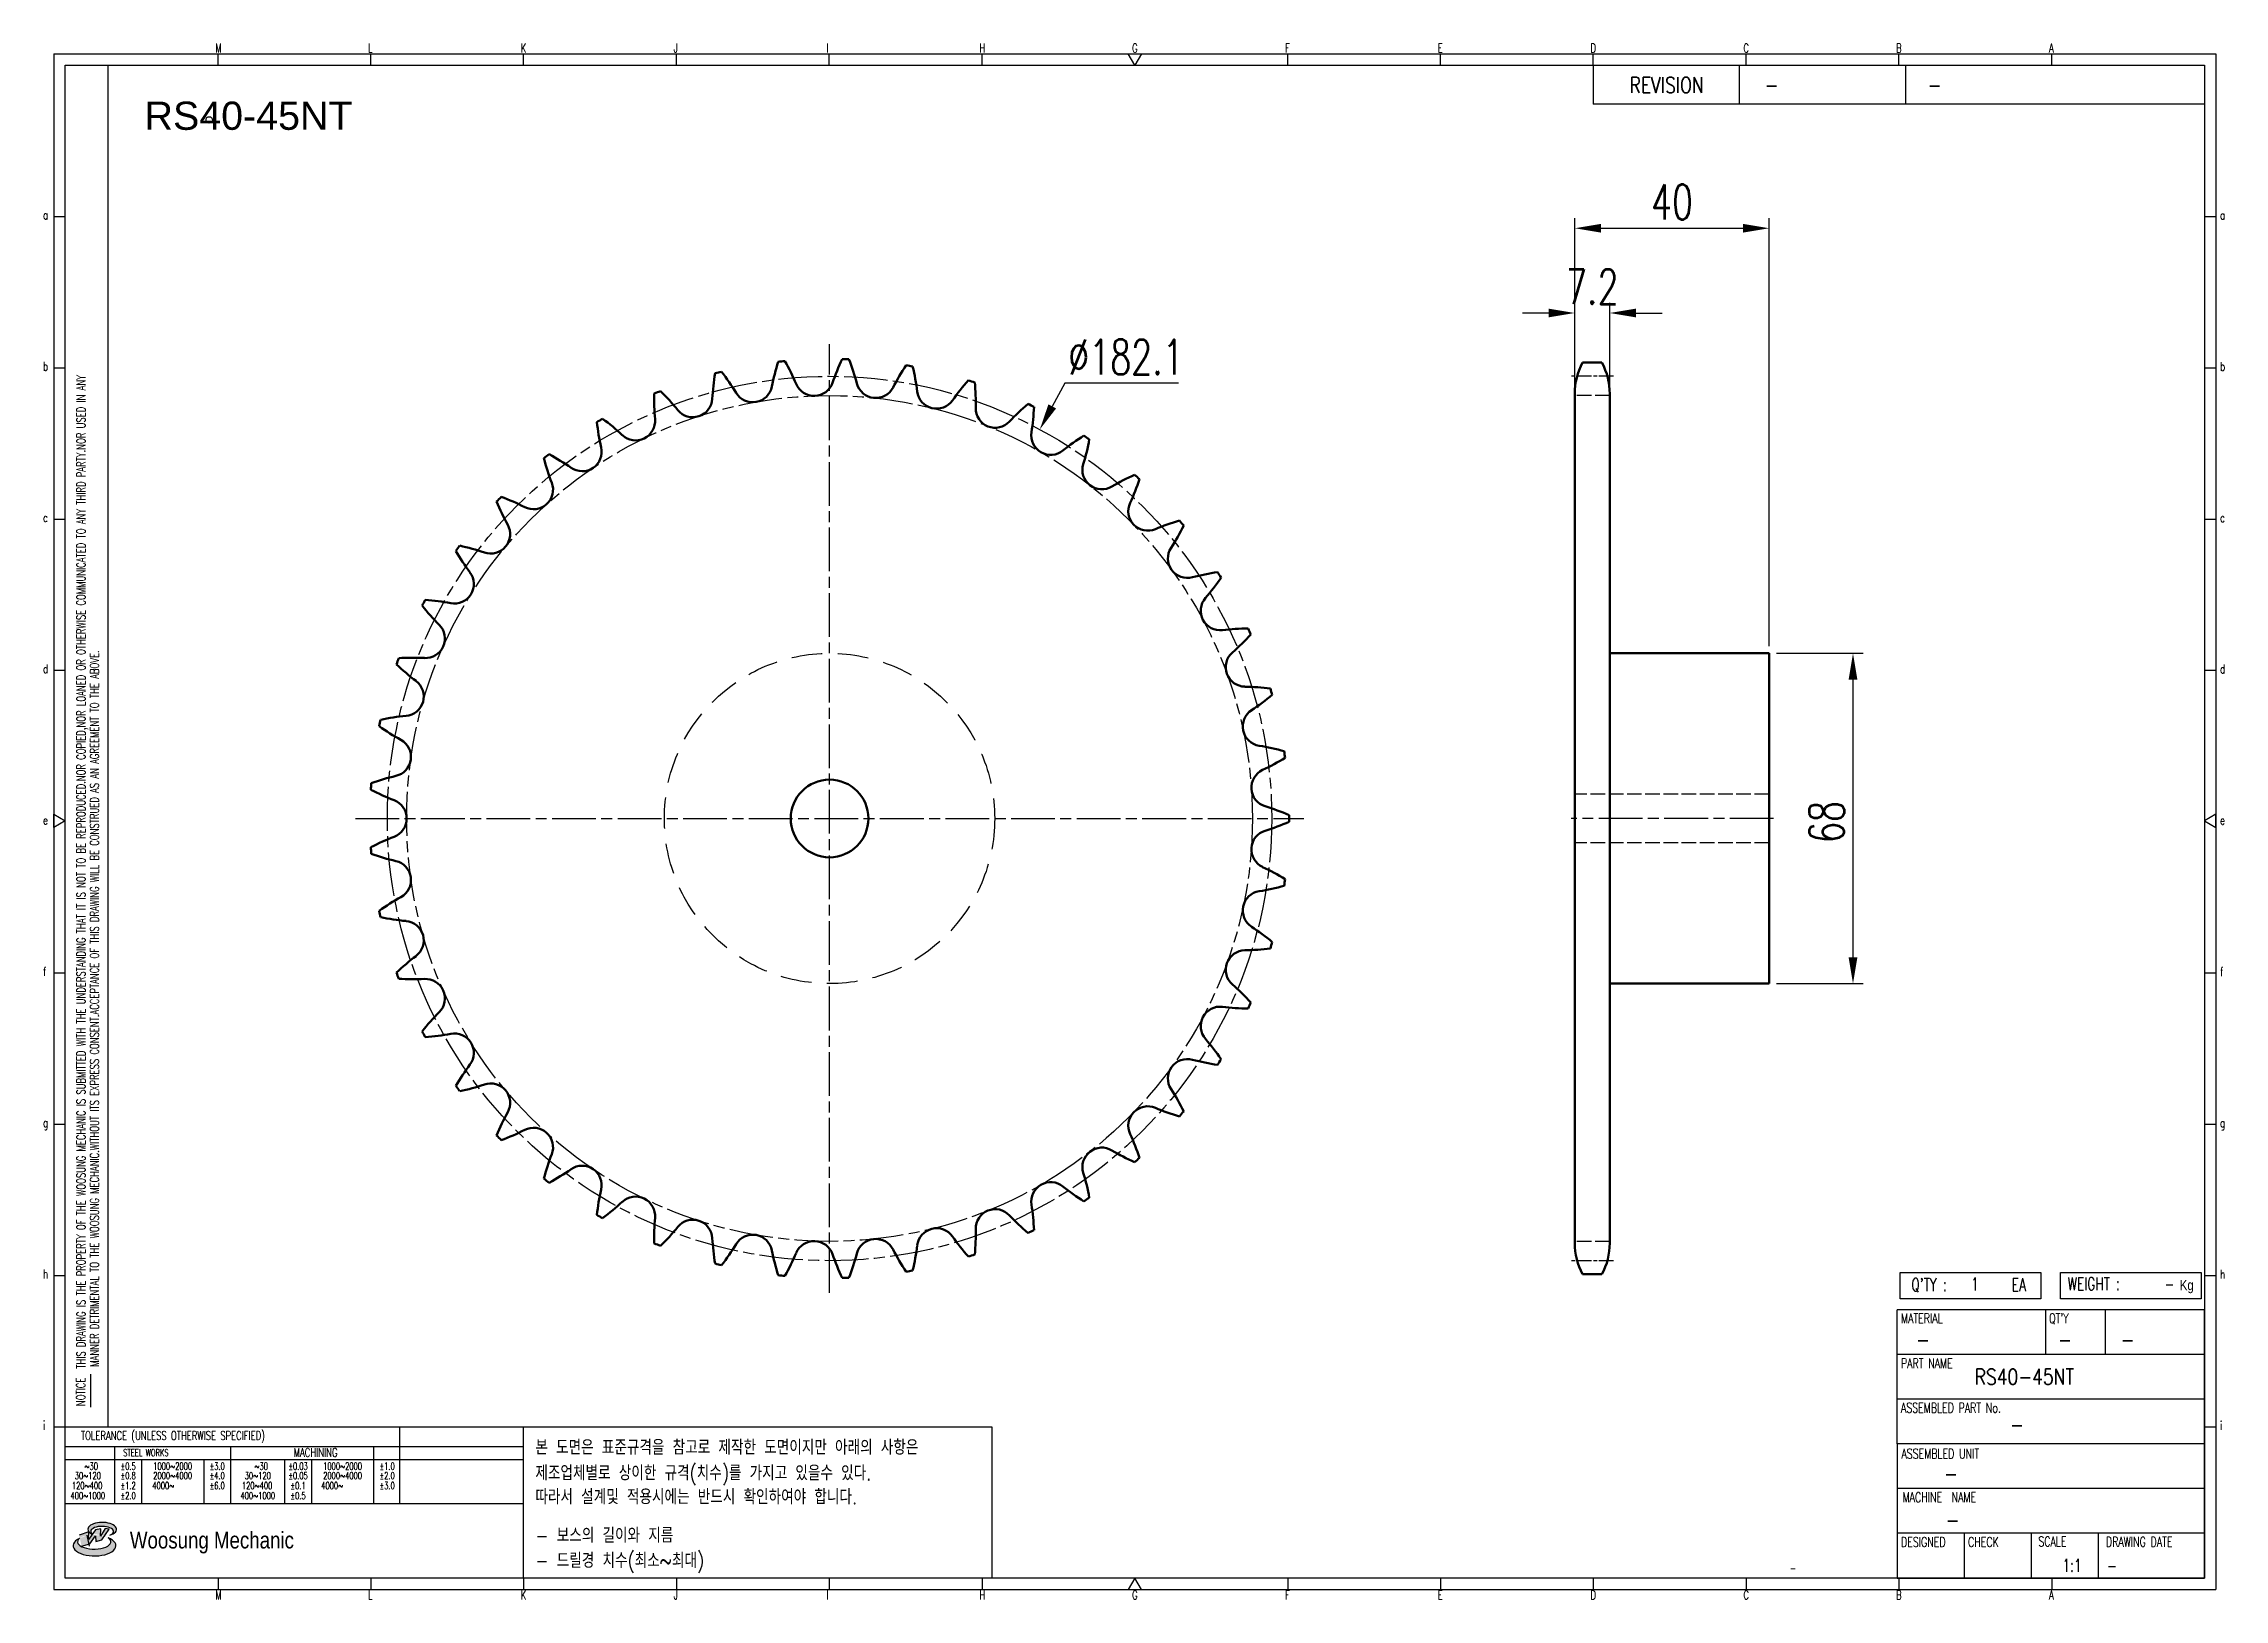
# Model space of a CAD drawing. Header units: millimetres. Extents: x 24041 to 24490, y 30 to 350.
import ezdxf
from ezdxf.enums import TextEntityAlignment as Align

# ---------------------------------------------------------------- set-up
doc = ezdxf.new("R2010")
doc.units = ezdxf.units.MM
for name, pattern in [('AM_ISO02W050', [7.5, 6, -1.5]), ('AM_ISO02W050x2', [3.75, 3, -0.75]), ('AM_ISO08W050', [18, 12, -1.5, 3, -1.5]), ('AM_ISO08W050x2', [9, 6, -0.75, 1.5, -0.75]), ('HIDDEN', [9.525, 6.35, -3.175])]:
    doc.linetypes.add(name, pattern=pattern)
for name, color, linetype, lineweight in [('AM_0N', 7, 'Continuous', 50), ('AM_3N', 6, 'AM_ISO02W050', 25), ('AM_7N', 4, 'AM_ISO08W050', 25)]:
    doc.layers.add(name, color=color, linetype=linetype, lineweight=lineweight)
for name, color, linetype in [('HL', 2, 'HIDDEN'), ('S-DIM', 7, 'Continuous'), ('TITLE', 7, 'Continuous'), ('도면레이아웃', 7, 'Continuous')]:
    doc.layers.add(name, color=color, linetype=linetype)
doc.styles.add('HAN', font='ROMANS.shx', dxfattribs={"width": 0.7, "bigfont": 'whgtxt.shx'})
doc.styles.add('HKD_ST2', font='romans.shx', dxfattribs={"width": 0.7, "height": 4, "bigfont": '@extfont2.shx'})
doc.styles.add('HSG', font='SIMPLEX.shx', dxfattribs={"width": 0.7, "bigfont": 'HSG.shx'})
doc.styles.add('ROMANS', font='romans.shx', dxfattribs={"width": 0.7, "bigfont": 'whgtxt.shx'})
doc.styles.add('SLDTEXTSTYLE4', font='arial.ttf', dxfattribs={"width": 0.8})
doc.styles.get("Standard").update_dxf_attribs({"font": 'arial.ttf'})
doc.dimstyles.new('APP16', dxfattribs={"dimscale": 3, "dimtxt": 2.4, "dimasz": 1.8, "dimexe": 0.7, "dimexo": 0.5, "dimgap": 0.6, "dimtad": 1, "dimtoh": 1, "dimdec": 1, "dimrnd": 0.01, "dimzin": 9, "dimdsep": 46, "dimtxsty": 'HSG', "dimcen": 0, "dimclrd": 1, "dimclre": 1, "dimclrt": 256, "dimazin": 2, "dimtp": 1, "dimtm": 1, "dimtfac": 0.5, "dimtdec": 1, "dimtofl": 0, "dimtmove": 0, "dimatfit": 3, "dimfxl": 0, "dimtvp": 1, "dimtolj": 2, "dimlwd": -1, "dimlwe": -1, "dimarcsym": 0})

# ---------------------------------------------------------------- blocks, each defined once
blk = doc.blocks.new('SUYWSHJH')
at = {"layer": '도면레이아웃'}
h = blk.add_hatch(color=10, dxfattribs=at)
h.paths.add_polyline_path([(1.544, 35.177), (1.554, 34.966), (1.779, 35.034), (2.054, 35.422), (1.908, 35.446), (1.728, 35.167), (1.741, 35.439), (1.547, 35.405), (1.292, 35.041), (1.295, 35.33), (0.943, 35.208), (1.03, 34.8), (1.336, 34.885)])
edge = h.paths.add_edge_path()
edge.add_ellipse((1.795, 35.421), major_axis=(-0.53, 0), ratio=0.487785, start_angle=122.36065, end_angle=403.39574)
edge.add_line((1.411, 35.244), (1.419, 35.261))
edge.add_ellipse((1.798, 35.344), major_axis=(-0.423, 0), ratio=0.444396, start_angle=131.58977, end_angle=386.19408, ccw=False)
edge = h.paths.add_edge_path()
edge.add_ellipse((1.512, 34.815), major_axis=(-0.793, 0), ratio=0.480113, start_angle=314.67633, end_angle=590.85213)
edge.add_ellipse((1.501, 34.958), major_axis=(-0.62, 0), ratio=0.43311, start_angle=331.7024, end_angle=574.42495, ccw=False)
for p, q in [((0, 90.118), (80.15, 90.118)), ((0, 90.118), (0, 33.191)), ((6.089, 89.693), (6.089, 90.118)), ((11.753, 89.693), (11.753, 90.118)), ((17.418, 89.693), (17.418, 90.118)), ((23.082, 89.693), (23.082, 90.118)), ((28.746, 89.693), (28.746, 90.118)), ((34.411, 89.693), (34.411, 90.118)), ((45.739, 89.693), (45.739, 90.118)), ((51.404, 89.693), (51.404, 90.118)), ((57.068, 89.693), (57.068, 90.118)), ((62.732, 89.693), (62.732, 90.118)), ((68.397, 89.693), (68.397, 90.118)), ((74.061, 89.693), (74.061, 90.118)), ((80.15, 90.118), (80.15, 33.191)), ((0, 84.085), (0.425, 84.085)), ((79.725, 84.085), (80.15, 84.085)), ((0, 78.478), (0.425, 78.478)), ((79.725, 78.478), (80.15, 78.478)), ((0, 72.87), (0.425, 72.87)), ((79.725, 72.87), (80.15, 72.87)), ((0, 67.262), (0.425, 67.262)), ((79.725, 67.262), (80.15, 67.262)), ((0, 56.047), (0.425, 56.047)), ((79.725, 56.047), (80.15, 56.047)), ((0, 50.439), (0.425, 50.439)), ((79.725, 50.439), (80.15, 50.439)), ((0, 44.832), (0.425, 44.832)), ((79.725, 44.832), (80.15, 44.832)), ((1.377, 39.947), (1.377, 41.174)), ((0, 39.224), (0.425, 39.224)), ((79.725, 39.224), (80.15, 39.224)), ((0, 33.191), (80.15, 33.191)), ((6.089, 33.616), (6.089, 33.191)), ((11.753, 33.616), (11.753, 33.191)), ((17.418, 33.616), (17.418, 33.191)), ((23.082, 33.616), (23.082, 33.191)), ((28.746, 33.616), (28.746, 33.191)), ((34.411, 33.616), (34.411, 33.191)), ((45.739, 33.616), (45.739, 33.191)), ((51.404, 33.616), (51.404, 33.191)), ((57.068, 33.616), (57.068, 33.191)), ((62.732, 33.616), (62.732, 33.191)), ((68.397, 33.616), (68.397, 33.191)), ((74.061, 33.616), (74.061, 33.191))]:
    blk.add_line(p, q)
at = {"color": 2}
for p, q in [((2.017, 39.224), (2.017, 89.693)), ((0.425, 39.224), (17.418, 39.224)), ((12.816, 39.224), (12.816, 36.382)), ((17.418, 33.616), (17.418, 39.224)), ((0.425, 38.487), (17.418, 38.487)), ((0.425, 38.012), (17.418, 38.012)), ((2.257, 38.487), (2.257, 36.382)), ((3.257, 38.012), (3.257, 36.382)), ((5.557, 38.012), (5.557, 36.382)), ((6.557, 38.5), (6.557, 36.382)), ((8.557, 38.012), (8.557, 36.382)), ((9.557, 38.026), (9.557, 36.382)), ((11.857, 38.487), (11.857, 36.382)), ((0.425, 36.382), (17.418, 36.382))]:
    blk.add_line(p, q, dxfattribs=at)
at = {"color": 6, "ltscale": 0.5}
for p, q in [((57.068, 89.693), (57.068, 88.246)), ((62.47, 89.693), (62.47, 88.246)), ((68.635, 89.693), (68.635, 88.246)), ((79.725, 88.246), (57.068, 88.246)), ((68.336, 38.59), (68.336, 43.563)), ((79.725, 43.563), (68.336, 43.563)), ((73.827, 43.563), (73.827, 41.905)), ((76.037, 43.563), (76.037, 41.905)), ((79.725, 38.59), (79.725, 43.563)), ((79.725, 41.905), (68.336, 41.905)), ((79.725, 40.248), (68.336, 40.248)), ((68.336, 38.59), (68.336, 33.616)), ((79.725, 38.59), (68.336, 38.59)), ((79.725, 33.616), (79.725, 38.59)), ((79.725, 36.932), (68.336, 36.932)), ((79.725, 35.274), (68.336, 35.274)), ((70.822, 33.616), (70.822, 35.274)), ((73.309, 33.616), (73.309, 35.274)), ((75.796, 33.616), (75.796, 35.274)), ((68.336, 33.616), (79.725, 33.616))]:
    blk.add_line(p, q, dxfattribs=at)
for points in [[(40.075, 89.693), (39.83, 90.118), (40.32, 90.118)], [(0.425, 89.693), (79.725, 89.693), (79.725, 33.616), (0.425, 33.616)], [(0.425, 61.679), (0, 61.433), (0, 61.924)], [(79.725, 61.679), (80.15, 61.433), (80.15, 61.924)], [(40.075, 33.616), (39.83, 33.191), (40.32, 33.191)]]:
    blk.add_lwpolyline(points, close=True)
at = {"layer": 'TITLE', "color": 20}
for p, q in [((68.449, 43.961), (68.449, 44.936)), ((68.449, 44.936), (73.654, 44.936)), ((73.654, 44.936), (73.654, 43.961)), ((74.39, 43.961), (74.39, 44.936)), ((74.39, 44.936), (79.595, 44.936)), ((79.595, 44.936), (79.595, 43.961)), ((73.654, 43.961), (68.449, 43.961)), ((79.595, 43.961), (74.39, 43.961))]:
    blk.add_line(p, q, dxfattribs=at)
at = {"layer": '도면레이아웃'}
for p, q in [((1.295, 35.33), (0.943, 35.208)), ((1.03, 34.8), (1.336, 34.885)), ((1.224, 35.208), (1.311, 34.8)), ((1.224, 35.208), (1.224, 35.208)), ((1.547, 35.405), (1.292, 35.041)), ((1.292, 35.041), (1.295, 35.33)), ((1.336, 34.885), (1.544, 35.177)), ((1.419, 35.261), (1.411, 35.244)), ((1.544, 35.177), (1.554, 34.966)), ((1.741, 35.439), (1.547, 35.405)), ((1.554, 34.966), (1.779, 35.034)), ((1.908, 35.446), (1.728, 35.167)), ((1.728, 35.167), (1.741, 35.439)), ((1.779, 35.034), (2.054, 35.422)), ((2.054, 35.422), (1.908, 35.446))]:
    blk.add_line(p, q, dxfattribs=at)
for centre, major_axis, ratio, start_param, end_param in [((1.795, 35.421), (-0.53, 0), 0.487785, 2.135596, 7.040584), ((1.512, 34.815), (-0.793, 0), 0.480113, 5.492138, 10.312315), ((1.501, 34.958), (-0.62, 0), 0.43311, 5.789299, 10.025607), ((1.798, 35.344), (-0.423, 0), 0.444396, 2.296675, 6.740358)]:
    blk.add_ellipse(centre, major_axis=major_axis, ratio=ratio, start_param=start_param, end_param=end_param, dxfattribs=at)
at = {"color": 4, "style": 'HKD_ST2', "width": 0.7}
for s, p in [('M', (5.988, 90.164)), ('L', (11.652, 90.164)), ('K', (17.316, 90.164)), ('J', (22.981, 90.164)), ('I', (28.645, 90.164)), ('H', (34.309, 90.164)), ('G', (39.974, 90.164)), ('F', (45.638, 90.164)), ('E', (51.302, 90.164)), ('D', (56.967, 90.164)), ('C', (62.631, 90.164)), ('B', (68.295, 90.164)), ('A', (73.96, 90.164)), ('a', (-0.395, 83.976)), ('a', (80.305, 83.97)), ('b', (-0.395, 78.368)), ('b', (80.305, 78.362)), ('c', (-0.395, 72.76)), ('c', (80.305, 72.754)), ('d', (-0.395, 67.153)), ('d', (80.305, 67.147)), ('e', (-0.395, 61.545)), ('e', (80.305, 61.539)), ('f', (-0.395, 55.937)), ('f', (80.305, 55.931)), ('g', (-0.395, 50.33)), ('g', (80.305, 50.324)), ('h', (-0.395, 44.722)), ('h', (80.305, 44.716)), ('i', (-0.395, 39.114)), ('i', (80.305, 39.108)), ('M', (5.988, 32.824)), ('L', (11.652, 32.824)), ('K', (17.316, 32.824)), ('J', (22.981, 32.824)), ('I', (28.645, 32.824)), ('H', (34.309, 32.824)), ('G', (39.974, 32.824)), ('F', (45.638, 32.824)), ('E', (51.302, 32.824)), ('D', (56.967, 32.824)), ('C', (62.631, 32.824)), ('B', (68.295, 32.824)), ('A', (73.96, 32.824))]:
    blk.add_text(s, height=0.326, dxfattribs=at).set_placement(p)
for s, height, style, width, p in [('REVISION', 0.5806, 'HAN', 0.8, (58.415, 88.664)), ('-', 0.581, 'HAN', 0.8, (63.426, 88.664)), ('-', 0.581, 'HAN', 0.8, (69.468, 88.664)), ("Q'TY : ", 0.4746, 'HKD_ST2', 0.7, (68.857, 44.253)), ('1', 0.475, 'HKD_ST2', 0.7, (71.071, 44.275)), ('EA', 0.4746, 'HKD_ST2', 0.7, (72.578, 44.253)), ('WEIGHT : ', 0.4746, 'HKD_ST2', 0.7, (74.65, 44.286)), ('-', 0.581, 'HAN', 0.8, (69.029, 42.157)), ('-', 0.581, 'HAN', 0.8, (74.289, 42.157)), ('-', 0.581, 'HAN', 0.8, (76.623, 42.157)), ('-', 0.581, 'HAN', 0.8, (72.515, 39.013)), ('-', 0.581, 'HAN', 0.8, (70.067, 37.189)), ('-', 0.581, 'HAN', 0.8, (70.126, 35.48)), ('1:1', 0.4746, 'HKD_ST2', 0.7, (74.458, 33.848)), ('-', 0.475, 'HKD_ST2', 0.7, (76.112, 33.837))]:
    blk.add_text(s, height=height, dxfattribs=dict(style=style, width=width)).set_placement(p)
at = {"color": 6, "style": 'HKD_ST2', "width": 0.7}
for s, p in [(' THIS DRAWING IS THE PROPERTY OF THE WOOSUNG MECHANIC IS SUBMITTED WITH THE UNDERSTANDING THAT IT IS NOT TO BE REPRODUCED.NOR COPIED,NOR LOANED OR OTHERWISE COMMUNICATED TO ANY THIRD PARTY.NOR USED IN ANY', (1.173, 41.217)), ('MANNER DETRIMENTAL TO THE WOOSUNG MECHANIC.WITHOUT ITS EXPRESS CONSENT.ACCEPTANCE OF THIS DRAWING WILL BE CONSTRUED AS AN AGREEMENT TO THE ABOVE.', (1.672, 41.447))]:
    blk.add_text(s, height=0.326266, rotation=90, dxfattribs=at).set_placement(p)
at = {"style": 'HKD_ST2', "width": 0.7}
blk.add_text('-', height=0.475, dxfattribs=at).set_placement((78.613, 44.286), align=Align.RIGHT)
at = {"color": 4, "style": 'HKD_ST2', "width": 0.7}
for s, height, p in [('MATERIAL', 0.3651, (68.474, 43.425)), ("QT'Y", 0.3651, (73.965, 43.425)), ('PART NAME', 0.3651, (68.474, 41.756)), ('ASSEMBLED PART No.', 0.36511, (68.474, 40.109)), ('ASSEMBLED UNIT', 0.36511, (68.49, 38.408)), ('MACHINE  NAME', 0.36511, (68.532, 36.794)), ('DESIGNED', 0.3651, (68.474, 35.136)), ('CHECK', 0.3651, (70.961, 35.136)), ('SCALE', 0.3651, (73.566, 35.153)), ('DRAWING DATE', 0.36511, (76.071, 35.141))]:
    blk.add_text(s, height=height, dxfattribs=at).set_placement(p, align=Align.TOP_LEFT)
at = {"style": 'HKD_ST2', "width": 0.7}
blk.add_text('NOTICE', height=0.3263, rotation=90, dxfattribs=at).set_placement((1.163, 39.988))
for s, height, style, width, p in [('TOLERANCE (UNLESS OTHERWISE SPECIFIED)', 0.32627, 'HKD_ST2', 0.7, (4.417, 38.896)), ('-', 0.326, 'ROMANS', 0.65, (64.469, 33.975))]:
    blk.add_text(s, height=height, dxfattribs=dict(style=style, width=width)).set_placement(p, align=Align.MIDDLE_CENTER)
at = {"color": 4, "style": 'HKD_ST2', "width": 0.7}
for s, height, p in [('STEEL WORKS', 0.26101, (3.416, 38.268)), ('MACHINING', 0.3263, (9.707, 38.27)), ('%%P0.5', 0.261, (2.757, 37.762)), ('%%P0.8', 0.261, (2.757, 37.411)), ('%%P3.0', 0.261, (6.057, 37.762)), ('%%P4.0', 0.261, (6.057, 37.411)), ('%%P0.03', 0.261, (9.057, 37.762)), ('%%P0.05', 0.261, (9.057, 37.411)), ('%%P1.0', 0.261, (12.357, 37.762)), ('%%P2.0', 0.261, (12.357, 37.411)), ('%%P1.2', 0.261, (2.757, 37.045)), ('%%P2.0', 0.261, (2.757, 36.67)), ('%%P6.0', 0.261, (6.057, 37.045)), ('%%P0.1', 0.261, (9.057, 37.045)), ('%%P0.5', 0.261, (9.057, 36.67)), ('%%P3.0', 0.261, (12.357, 37.045))]:
    blk.add_text(s, height=height, dxfattribs=at).set_placement(p, align=Align.MIDDLE)
for s, height, p in [('30%%126120', 0.261, (1.263, 37.411)), ('%%12630', 0.261, (1.389, 37.762)), ('2000%%1264000', 0.26101, (4.407, 37.411)), ('1000%%1262000', 0.26101, (4.407, 37.762)), ('30%%126120', 0.261, (7.563, 37.411)), ('%%12630', 0.261, (7.689, 37.762)), ('2000%%1264000', 0.26101, (10.707, 37.411)), ('1000%%1262000', 0.26101, (10.707, 37.762)), ('400%%1261000', 0.26101, (1.263, 36.67)), ('120%%126400', 0.26101, (1.237, 37.045)), ('4000%%126', 0.261, (4.061, 37.045)), ('400%%1261000', 0.26101, (7.563, 36.67)), ('120%%126400', 0.26101, (7.537, 37.045)), ('4000%%126', 0.261, (10.321, 37.045))]:
    blk.add_text(s, height=height, dxfattribs=at).set_placement(p, align=Align.MIDDLE_CENTER)
at = {"color": 1, "style": 'SLDTEXTSTYLE4', "width": 0.8}
blk.add_text('Woosung Mechanic', height=0.61957, dxfattribs=at).set_placement((2.822, 34.711))
at = {"layer": 'TITLE', "width": 0.8}
blk.add_text('Kg', height=0.3789, dxfattribs=at).set_placement((78.807, 44.286))
blk = doc.blocks.new('*D2')
at = {"layer": 'Defpoints', "color": 0, "transparency": 16777216}
for p in [(24245.85, 270.45), (24159.28, 110.29)]:
    blk.add_point(p, dxfattribs=at)
at = {"layer": 'S-DIM', "color": 1, "transparency": 16777216}
for p, q in [((24250.98, 279.96), (24248.41, 275.21)), ((24274.38, 279.96), (24250.98, 279.96))]:
    blk.add_line(p, q, dxfattribs=at)
blk.add_solid([(24247.62, 275.63), (24249.2, 274.78), (24245.85, 270.45)], dxfattribs=at)
at = {"layer": 'S-DIM', "transparency": 16777216, "insert": (24263.58, 285.36), "char_height": 7.2, "attachment_point": 5, "style": 'HSG'}
blk.add_mtext('\\A2;∅182.1', dxfattribs=at)
blk = doc.blocks.new('*D3')
at = {"layer": 'Defpoints', "color": 0, "transparency": 16777216}
for p in [(24363.19, 294.43), (24355.99, 277.81), (24363.19, 277.43)]:
    blk.add_point(p, dxfattribs=at)
at = {"layer": 'S-DIM', "color": 1, "transparency": 16777216}
for p, q in [((24355.99, 279.31), (24355.99, 296.53)), ((24363.19, 278.93), (24363.19, 296.53)), ((24350.59, 294.43), (24345.19, 294.43)), ((24368.59, 294.43), (24373.99, 294.43))]:
    blk.add_line(p, q, dxfattribs=at)
for points in [[(24350.59, 295.33), (24350.59, 293.53), (24355.99, 294.43)], [(24368.59, 295.33), (24368.59, 293.53), (24363.19, 294.43)]]:
    blk.add_solid(points, dxfattribs=at)
at = {"layer": 'S-DIM', "transparency": 16777216, "insert": (24359.59, 299.83), "char_height": 7.2, "attachment_point": 5, "style": 'HSG'}
blk.add_mtext('\\A2;7.2', dxfattribs=at)
blk = doc.blocks.new('*D4')
at = {"layer": 'Defpoints', "color": 0, "transparency": 16777216}
for p in [(24395.99, 311.88), (24355.99, 277.81), (24395.99, 224.37)]:
    blk.add_point(p, dxfattribs=at)
at = {"layer": 'S-DIM', "color": 1, "transparency": 16777216}
for p, q in [((24355.99, 279.31), (24355.99, 313.98)), ((24361.39, 311.88), (24390.59, 311.88)), ((24395.99, 225.87), (24395.99, 313.98))]:
    blk.add_line(p, q, dxfattribs=at)
for points in [[(24361.39, 312.78), (24361.39, 310.98), (24355.99, 311.88)], [(24390.59, 312.78), (24390.59, 310.98), (24395.99, 311.88)]]:
    blk.add_solid(points, dxfattribs=at)
at = {"layer": 'S-DIM', "transparency": 16777216, "insert": (24375.99, 317.28), "char_height": 7.2, "attachment_point": 5, "style": 'HSG'}
blk.add_mtext('\\A2;40', dxfattribs=at)
blk = doc.blocks.new('*D5')
at = {"layer": 'Defpoints', "color": 0, "transparency": 16777216}
for p in [(24395.99, 224.37), (24395.99, 156.37), (24413.26, 156.37)]:
    blk.add_point(p, dxfattribs=at)
at = {"layer": 'S-DIM', "color": 1, "transparency": 16777216}
for p, q in [((24397.49, 224.37), (24415.36, 224.37)), ((24413.26, 218.97), (24413.26, 161.77)), ((24397.49, 156.37), (24415.36, 156.37))]:
    blk.add_line(p, q, dxfattribs=at)
for points in [[(24412.36, 218.97), (24414.16, 218.97), (24413.26, 224.37)], [(24412.36, 161.77), (24414.16, 161.77), (24413.26, 156.37)]]:
    blk.add_solid(points, dxfattribs=at)
at = {"layer": 'S-DIM', "transparency": 16777216, "insert": (24407.86, 189.67), "char_height": 7.2, "attachment_point": 5, "rotation": 90, "style": 'HSG'}
blk.add_mtext('\\A2;68', dxfattribs=at)

msp = doc.modelspace()

# ---------------------------------------------------------------- linework, layer by layer
at = {"color": 4}
msp.add_lwpolyline([(24139.58, 65.16), (24236, 65.16), (24236, 34.01), (24139.58, 34.01)], close=True, dxfattribs=at)
msp.add_circle((24074.87, 334.17), 0.671)
at = {"layer": 'AM_0N'}
for p, q in [((24357.6, 284.21), (24361.57, 284.21)), ((24355.99, 277.81), (24355.99, 102.94)), ((24363.19, 277.81), (24363.19, 102.94)), ((24363.19, 224.37), (24395.99, 224.37)), ((24395.99, 224.37), (24395.99, 156.37)), ((24363.19, 156.37), (24395.99, 156.37)), ((24357.6, 96.54), (24361.57, 96.54))]:
    msp.add_line(p, q, dxfattribs=at)
msp.add_circle((24202.56, 190.37), 8, dxfattribs=at)
for centre, radius, start, end in [((24234.71, 270.74), 44.84, 162.2602, 169), ((24202.56, 190.37), 94.62, 95.5891, 96.4109), ((24154.42, 262.3), 44.84, 23, 29.7398), ((24245.58, 265.48), 44.84, 154.2602, 161), ((24202.56, 190.37), 94.62, 87.5891, 88.4109), ((24164.9, 268.3), 44.84, 15, 21.7398), ((24255.61, 258.76), 44.84, 146.2602, 153), ((24202.56, 190.37), 94.62, 79.5891, 80.4109), ((24176.11, 272.78), 44.84, 7, 13.7398), ((24369.49, 277.81), 13.5, 151.7009, 180), ((24349.69, 277.81), 13.5, 0, 28.2991), ((24223.21, 274.43), 44.84, 170.2602, 177), ((24202.56, 190.37), 94.62, 103.5891, 104.4109), ((24144.88, 254.9), 44.84, 31, 37.7398), ((24186.75, 280.06), 4.01, 211, 349), ((24199.39, 281.39), 4.01, 203, 341), ((24212.08, 280.94), 4.01, 195, 333), ((24264.61, 250.72), 44.84, 138.2602, 145), ((24202.56, 190.37), 94.62, 71.5891, 72.4109), ((24187.84, 275.66), 44.84, 359, 5.7398), ((24211.31, 276.48), 44.84, 178.2602, 185), ((24202.56, 190.37), 94.62, 111.5891, 112.4109), ((24136.46, 246.24), 44.84, 39, 45.7398), ((24174.42, 276.98), 4.01, 219, 357), ((24224.6, 278.74), 4.01, 187, 325), ((24236.68, 274.81), 4.01, 179, 317), ((24272.41, 241.49), 44.84, 130.2602, 137), ((24202.56, 190.37), 94.62, 63.5891, 64.4109), ((24199.85, 276.88), 44.84, 351, 357.7398), ((24202.56, 190.37), 94.62, 119.5891, 120.4109), ((24199.24, 276.86), 44.84, 186.2602, 193), ((24129.32, 236.5), 44.84, 47, 53.7398), ((24162.64, 272.22), 4.01, 227, 5), ((24248.1, 269.24), 4.01, 171, 309), ((24202.56, 190.37), 94.62, 127.5891, 128.4109), ((24123.62, 225.85), 44.84, 55, 61.7398), ((24151.64, 265.87), 4.01, 235, 13), ((24278.84, 231.27), 44.84, 122.2602, 129), ((24211.92, 276.42), 44.84, 343, 349.7398), ((24202.56, 190.37), 94.62, 55.5891, 56.4109), ((24187.23, 275.56), 44.84, 194.2602, 201), ((24258.63, 262.14), 4.01, 163, 301), ((24283.79, 220.26), 44.84, 114.2602, 121), ((24202.56, 190.37), 94.62, 47.5891, 48.4109), ((24202.56, 190.37), 94.62, 135.5891, 136.4109), ((24119.45, 214.52), 44.84, 63, 69.7398), ((24141.63, 258.05), 4.01, 243, 21), ((24223.8, 274.28), 44.84, 335, 341.7398), ((24175.53, 272.59), 44.84, 202.2602, 209), ((24268.08, 253.63), 4.01, 155, 293), ((24287.16, 208.66), 44.84, 106.2602, 113), ((24202.56, 190.37), 94.62, 39.5891, 40.4109), ((24132.8, 248.91), 4.01, 251, 29), ((24235.27, 270.51), 44.84, 327, 333.7398), ((24202.56, 190.37), 94.62, 143.5891, 144.4109), ((24164.35, 268.03), 44.84, 210.2602, 217), ((24116.9, 202.72), 44.84, 71, 77.7398), ((24276.24, 243.9), 4.01, 147, 285), ((24125.33, 238.63), 4.01, 259, 37), ((24288.89, 196.71), 44.84, 98.2602, 105), ((24246.11, 265.18), 44.84, 319, 325.7398), ((24202.56, 190.37), 94.62, 31.5891, 32.4109), ((24202.56, 190.37), 94.62, 151.5891, 152.4109), ((24153.91, 261.96), 44.84, 218.2602, 225), ((24116.01, 190.68), 44.84, 79, 85.7398), ((24282.98, 233.13), 4.01, 139, 277), ((24119.37, 227.41), 4.01, 267, 45), ((24288.93, 184.64), 44.84, 90.2602, 97), ((24202.56, 190.37), 94.62, 23.5891, 24.4109), ((24288.14, 221.52), 4.01, 131, 269), ((24256.09, 258.39), 44.84, 311, 317.7398), ((24202.56, 190.37), 94.62, 159.5891, 160.4109), ((24144.42, 254.49), 44.84, 226.2602, 233), ((24116.81, 178.63), 44.84, 87, 93.7398), ((24115.02, 215.47), 4.01, 275, 53), ((24287.29, 172.67), 44.84, 82.2602, 89), ((24265.04, 250.28), 44.84, 303, 309.7398), ((24202.56, 190.37), 94.62, 15.5891, 16.4109), ((24119.28, 166.81), 44.84, 95, 101.7398), ((24291.65, 209.31), 4.01, 123, 261), ((24202.56, 190.37), 94.62, 167.5891, 168.4109), ((24136.06, 245.77), 44.84, 234.2602, 241), ((24112.38, 203.05), 4.01, 283, 61), ((24284, 161.05), 44.84, 74.2602, 81), ((24272.77, 241), 44.84, 295, 301.7398), ((24202.56, 190.37), 94.62, 7.5891, 8.4109), ((24202.56, 190.37), 94.62, 175.5891, 176.4109), ((24123.37, 155.44), 44.84, 103, 109.7398), ((24293.41, 196.72), 4.01, 115, 253), ((24129, 235.98), 44.84, 242.2602, 249), ((24111.49, 190.37), 4.01, 291, 69), ((24279.13, 150.01), 44.84, 66.2602, 73), ((24279.13, 230.74), 44.84, 287, 293.7398), ((24202.56, 190.37), 94.62, 359.5891, 0.4109), ((24129, 144.76), 44.84, 111, 117.7398), ((24202.56, 190.37), 94.62, 183.5891, 184.4109), ((24293.41, 184.02), 4.01, 107, 245), ((24123.37, 225.3), 44.84, 250.2602, 257), ((24112.38, 177.7), 4.01, 299, 77), ((24272.77, 139.74), 44.84, 58.2602, 65), ((24291.65, 171.44), 4.01, 99, 237), ((24284, 219.69), 44.84, 279, 285.7398), ((24202.56, 190.37), 94.62, 351.5891, 352.4109), ((24136.06, 134.97), 44.84, 119, 125.7398), ((24202.56, 190.37), 94.62, 191.5891, 192.4109), ((24119.28, 213.94), 44.84, 258.2602, 265), ((24115.02, 165.27), 4.01, 307, 85), ((24265.04, 130.46), 44.84, 50.2602, 57), ((24144.42, 126.25), 44.84, 127, 133.7398), ((24288.14, 159.22), 4.01, 91, 229), ((24287.29, 208.07), 44.84, 271, 277.7398), ((24202.56, 190.37), 94.62, 343.5891, 344.4109), ((24202.56, 190.37), 94.62, 199.5891, 200.4109), ((24116.81, 202.11), 44.84, 266.2602, 273), ((24119.37, 153.33), 4.01, 315, 93), ((24256.09, 122.35), 44.84, 42.2602, 49), ((24153.91, 118.78), 44.84, 135, 141.7398), ((24282.98, 147.62), 4.01, 83, 221), ((24288.93, 196.1), 44.84, 263, 269.7398), ((24202.56, 190.37), 94.62, 335.5891, 336.4109), ((24202.56, 190.37), 94.62, 207.5891, 208.4109), ((24116.01, 190.07), 44.84, 274.2602, 281), ((24125.33, 142.11), 4.01, 323, 101), ((24246.11, 115.57), 44.84, 34.2602, 41), ((24164.35, 112.71), 44.84, 143, 149.7398), ((24276.24, 136.84), 4.01, 75, 213), ((24288.89, 184.03), 44.84, 255, 261.7398), ((24202.56, 190.37), 94.62, 327.5891, 328.4109), ((24202.56, 190.37), 94.62, 215.5891, 216.4109), ((24116.9, 178.02), 44.84, 282.2602, 289), ((24132.8, 131.83), 4.01, 331, 109), ((24268.08, 127.11), 4.01, 67, 205), ((24287.16, 172.08), 44.84, 247, 253.7398), ((24235.27, 110.23), 44.84, 26.2602, 33), ((24175.53, 108.15), 44.84, 151, 157.7398), ((24119.45, 166.22), 44.84, 290.2602, 297), ((24141.63, 122.69), 4.01, 339, 117), ((24202.56, 190.37), 94.62, 319.5891, 320.4109), ((24202.56, 190.37), 94.62, 223.5891, 224.4109), ((24187.23, 105.18), 44.84, 159, 165.7398), ((24258.63, 118.61), 4.01, 59, 197), ((24283.79, 160.48), 44.84, 239, 245.7398), ((24223.8, 106.46), 44.84, 18.2602, 25), ((24123.62, 154.89), 44.84, 298.2602, 305), ((24151.64, 114.87), 4.01, 347, 125), ((24211.92, 104.32), 44.84, 10.2602, 17), ((24202.56, 190.37), 94.62, 311.5891, 312.4109), ((24202.56, 190.37), 94.62, 231.5891, 232.4109), ((24199.24, 103.88), 44.84, 167, 173.7398), ((24162.64, 108.52), 4.01, 355, 133), ((24248.1, 111.5), 4.01, 51, 189), ((24278.84, 149.47), 44.84, 231, 237.7398), ((24202.56, 190.37), 94.62, 303.5891, 304.4109), ((24202.56, 190.37), 94.62, 239.5891, 240.4109), ((24129.32, 144.25), 44.84, 306.2602, 313), ((24211.31, 104.26), 44.84, 175, 181.7398), ((24174.42, 103.76), 4.01, 3, 141), ((24236.68, 105.93), 4.01, 43, 181), ((24272.41, 139.25), 44.84, 223, 229.7398), ((24199.85, 103.86), 44.84, 2.2602, 9), ((24136.46, 134.5), 44.84, 314.2602, 321), ((24223.21, 106.31), 44.84, 183, 189.7398), ((24186.75, 100.68), 4.01, 11, 149), ((24199.39, 99.36), 4.01, 19, 157), ((24212.08, 99.8), 4.01, 27, 165), ((24224.6, 102.01), 4.01, 35, 173), ((24264.61, 130.03), 44.84, 215, 221.7398), ((24187.84, 105.08), 44.84, 354.2602, 1), ((24202.56, 190.37), 94.62, 295.5891, 296.4109), ((24202.56, 190.37), 94.62, 247.5891, 248.4109), ((24144.88, 125.84), 44.84, 322.2602, 329), ((24234.71, 110.01), 44.84, 191, 197.7398), ((24154.42, 118.44), 44.84, 330.2602, 337), ((24245.58, 115.26), 44.84, 199, 205.7398), ((24164.9, 112.44), 44.84, 338.2602, 345), ((24255.61, 121.98), 44.84, 207, 213.7398), ((24176.11, 107.96), 44.84, 346.2602, 353), ((24202.56, 190.37), 94.62, 287.5891, 288.4109), ((24369.49, 102.94), 13.5, 180, 208.2991), ((24349.69, 102.94), 13.5, 331.7009, 0), ((24202.56, 190.37), 94.62, 255.5891, 256.4109), ((24202.56, 190.37), 94.62, 263.5891, 264.4109), ((24202.56, 190.37), 94.62, 271.5891, 272.4109), ((24202.56, 190.37), 94.62, 279.5891, 280.4109)]:
    msp.add_arc(centre, radius, start, end, dxfattribs=at)
at = {"layer": 'AM_3N', "linetype": 'AM_ISO02W050x2'}
for p, q in [((24363.19, 277.43), (24355.99, 277.43)), ((24363.19, 103.31), (24355.99, 103.31))]:
    msp.add_line(p, q, dxfattribs=at)
at = {"layer": 'AM_3N', "color": 2, "linetype": 'AM_ISO02W050x2'}
for p, q in [((24395.99, 195.37), (24355.99, 195.37)), ((24395.99, 185.37), (24355.99, 185.37))]:
    msp.add_line(p, q, dxfattribs=at)
at = {"layer": 'AM_7N', "linetype": 'AM_ISO08W050x2', "ltscale": 1.5}
for p, q in [((24202.56, 92.75), (24202.56, 287.99)), ((24104.95, 190.37), (24300.18, 190.37)), ((24396.92, 190.37), (24355.22, 190.37))]:
    msp.add_line(p, q, dxfattribs=at)
at = {"layer": 'AM_7N', "linetype": 'AM_ISO08W050x2', "ltscale": 0.5}
for p, q in [((24363.95, 281.4), (24355.22, 281.4)), ((24363.95, 99.34), (24355.22, 99.34))]:
    msp.add_line(p, q, dxfattribs=at)
at = {"layer": 'AM_7N', "linetype": 'AM_ISO08W050x2', "ltscale": 1.5}
for radius in [91.03, 87.06]:
    msp.add_circle((24202.56, 190.37), radius, dxfattribs=at)
at = {"layer": 'HL'}
msp.add_circle((24202.56, 190.37), 34, dxfattribs=at)

# ---------------------------------------------------------------- block references
at = {"xscale": 5.553866799899586, "yscale": 5.553866799899586, "zscale": 5.553866799899586}
msp.add_blockref('SUYWSHJH', (24042.85, -152.69), dxfattribs=at)

# ---------------------------------------------------------------- texts
at = {"color": 2}
msp.add_text('RS40-45NT', height=5.803, dxfattribs=at).set_placement((24061.55, 332.14))
at = {"style": 'HAN', "width": 0.8}
msp.add_text('RS40-45NT', height=3.225, dxfattribs=at).set_placement((24438.32, 73.83))
at = {"color": 4, "style": 'HAN', "width": 0.8}
for s, p in [('본 도면은 표준규격을 참고로 제작한 도면이지만 아래의 사항은', (24142, 59.39)), ('제조업체별로 상이한 규격(치수)를 가지고 있을수 있다.', (24142, 54.11)), ('따라서 설계및 적용시에는 반드시 확인하여야 합니다.', (24142, 49.2)), ('- 보스의 길이와 지름', (24142, 41.28)), ('- 드릴경 치수(최소~최대)', (24142, 36.09))]:
    msp.add_text(s, height=3.0511, dxfattribs=at).set_placement(p)

# ---------------------------------------------------------------- dimensions: what is measured, and where the dimension line sits
at = {"layer": 'S-DIM'}
dim = msp.add_linear_dim(base=(24395.99, 311.88), p1=(24355.99, 277.81), p2=(24395.99, 224.37), dimstyle='APP16', dxfattribs=at)
dim.commit()
dim.dimension.update_dxf_attribs({"geometry": '*D4', "text_midpoint": (24375.99, 317.28)})
dim = msp.add_linear_dim(base=(24363.19, 294.43), p1=(24355.99, 277.81), p2=(24363.19, 277.43), dimstyle='APP16', dxfattribs=at)
dim.commit()
dim.dimension.update_dxf_attribs({"geometry": '*D3', "text_midpoint": (24359.59, 294.43), "dimtype": 128})
dim = msp.add_diameter_dim_2p(p1=(24159.28, 110.29), p2=(24245.85, 270.45), dimstyle='APP16', dxfattribs=at)
dim.commit()
dim.dimension.update_dxf_attribs({"geometry": '*D2', "text_midpoint": (24263.58, 285.36)})
dim = msp.add_linear_dim(base=(24413.26, 156.37), p1=(24395.99, 224.37), p2=(24395.99, 156.37), angle=90, dimstyle='APP16', dxfattribs=at)
dim.commit()
dim.dimension.update_dxf_attribs({"geometry": '*D5', "text_midpoint": (24413.26, 189.67), "dimtype": 128})

doc.saveas('drawing.dxf')
